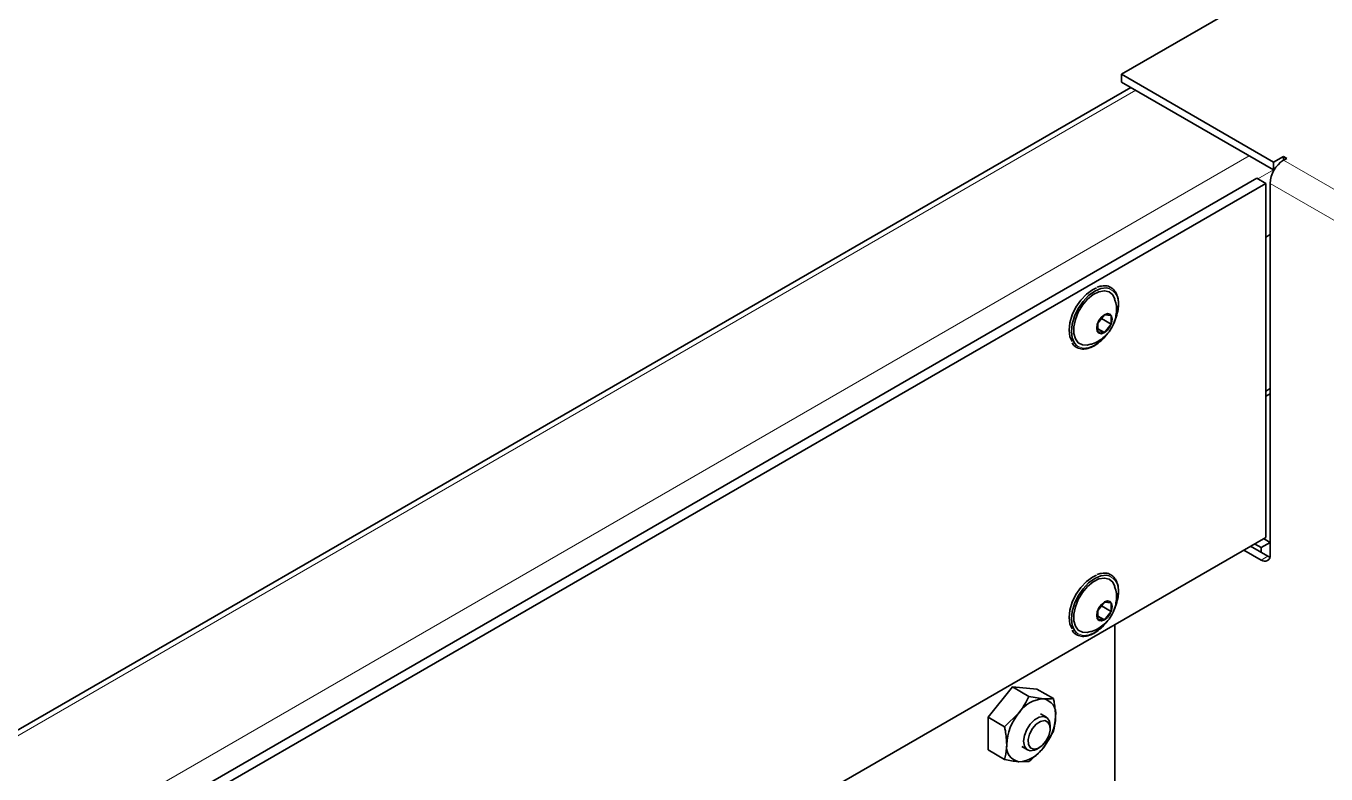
# Paper-space layout 'Blatt1' of a CAD drawing. Header units: millimetres. Extents: x 0 to 1189, y 0 to 841.
# Drawn here: x 821.81 to 863.2, y 672.38 to 696.18 of the extents above; entities that cross this region are included whole.
import ezdxf

# ---------------------------------------------------------------- set-up
doc = ezdxf.new("R2010")
doc.units = ezdxf.units.MM

psp = doc.layouts.new('Blatt1')

# ---------------------------------------------------------------- linework, layer by layer
at = {"color": 7, "linetype": 'Continuous', "lineweight": 35}
for p, q in [((866.229, 700.156), (856.683, 694.645)), ((856.683, 694.645), (861.526, 691.849)), ((856.683, 694.4), (856.683, 694.645)), ((856.98, 694.228), (811.074, 667.727)), ((856.683, 694.4), (861.526, 691.604)), ((861.845, 692.032), (861.526, 691.849)), ((861.951, 691.971), (861.845, 692.032)), ((861.845, 691.91), (861.845, 692.032)), ((861.526, 691.604), (861.526, 691.849)), ((861.564, 691.625), (861.526, 691.604)), ((861.951, 691.971), (861.845, 691.91)), ((860.996, 691.338), (811.074, 662.519)), ((861.279, 691.175), (811.074, 662.193)), ((861.279, 691.175), (860.996, 691.338)), ((861.279, 679.907), (861.279, 691.175)), ((861.42, 679.347), (861.42, 691.175)), ((861.42, 689.542), (861.279, 689.46)), ((856.145, 686.992), (855.933, 686.728)), ((855.933, 686.728), (855.933, 686.445)), ((856.047, 686.87), (856.357, 686.69)), ((856.357, 686.973), (856.145, 686.992)), ((856.145, 686.426), (856.357, 686.69)), ((856.357, 686.69), (856.357, 686.973)), ((855.933, 686.549), (856.145, 686.426)), ((855.933, 686.445), (856.145, 686.426)), ((861.42, 684.642), (861.279, 684.56)), ((861.42, 684.479), (861.279, 684.397)), ((786.75, 636.882), (861.279, 679.907)), ((860.794, 679.627), (861.35, 679.306)), ((861.137, 679.58), (860.925, 679.703)), ((861.42, 679.743), (861.137, 679.58)), ((861.137, 679.428), (861.137, 679.58)), ((861.42, 679.743), (861.208, 679.866)), ((860.582, 679.504), (861.137, 679.184)), ((856.145, 677.847), (855.933, 677.583)), ((855.933, 677.583), (855.933, 677.3)), ((856.047, 677.724), (856.357, 677.545)), ((856.357, 677.828), (856.145, 677.847)), ((856.145, 677.281), (856.357, 677.545)), ((856.357, 677.545), (856.357, 677.828)), ((855.933, 677.404), (856.145, 677.281)), ((855.933, 677.3), (856.145, 677.281)), ((856.471, 677.131), (856.471, 650.616)), ((853.218, 675.147), (852.44, 674.179)), ((853.218, 675.147), (853.742, 674.844)), ((853.996, 675.077), (853.218, 675.147)), ((853.996, 675.077), (854.52, 674.774)), ((853.742, 674.844), (854.201, 674.769)), ((852.965, 673.876), (853.423, 674.32)), ((854.296, 674.18), (854.112, 674.286)), ((852.44, 674.179), (852.965, 673.876)), ((852.44, 674.179), (852.44, 673.142)), ((854.42, 673.824), (854.42, 673.905)), ((854.52, 673.737), (854.201, 673.213)), ((852.44, 673.142), (852.965, 672.839)), ((853.512, 673.247), (853.696, 673.141)), ((853.996, 673.17), (854.066, 673.211)), ((853.742, 672.769), (853.423, 672.764))]:
    psp.add_line(p, q, dxfattribs=at)
at = {"color": 8, "linetype": 'Continuous', "lineweight": 18}
for p, q in [((811.074, 667.542), (857.14, 694.136)), ((811.074, 663.374), (860.75, 692.052)), ((861.029, 691.319), (861.525, 691.605)), ((861.845, 691.91), (891.72, 674.663)), ((891.296, 673.929), (861.42, 691.175)), ((861.35, 679.306), (861.137, 679.184))]:
    psp.add_line(p, q, dxfattribs=at)
at = {"color": 7, "linetype": 'Continuous', "lineweight": 35, "flags": 128}
for points in [[(855.891, 687.848), (855.763, 687.787), (855.571, 687.647), (855.392, 687.458), (855.238, 687.233), (855.12, 686.987), (855.046, 686.738), (855.021, 686.501), (855.046, 686.294), (855.112, 686.143)], [(856.293, 687.828), (856.205, 687.846), (856.026, 687.828), (855.834, 687.746), (855.642, 687.606), (855.463, 687.417), (855.309, 687.192), (855.191, 686.946), (855.117, 686.697), (855.092, 686.46), (855.117, 686.253), (855.191, 686.089), (855.255, 686.018)], [(856.475, 687.491), (856.408, 687.623), (856.293, 687.72), (856.143, 687.756), (855.971, 687.727), (855.788, 687.636), (855.609, 687.49), (855.447, 687.299), (855.313, 687.078), (855.218, 686.842), (855.169, 686.61), (855.169, 686.399), (855.218, 686.224), (855.313, 686.098), (855.447, 686.031), (855.609, 686.028), (855.627, 686.031)], [(856.393, 686.852), (856.374, 686.951), (856.32, 687.012), (856.24, 687.028), (856.145, 686.995), (856.051, 686.919), (855.97, 686.81), (855.917, 686.687), (855.898, 686.566), (855.917, 686.468), (855.97, 686.406), (856.051, 686.39), (856.145, 686.423), (856.24, 686.5), (856.32, 686.608), (856.374, 686.732), (856.393, 686.852)], [(861.35, 679.306), (861.405, 679.28), (861.413, 679.278)], [(855.891, 678.703), (855.763, 678.642), (855.571, 678.502), (855.392, 678.313), (855.238, 678.088), (855.12, 677.842), (855.046, 677.592), (855.021, 677.356), (855.046, 677.148), (855.112, 676.998)], [(856.293, 678.682), (856.205, 678.7), (856.026, 678.683), (855.834, 678.601), (855.642, 678.461), (855.463, 678.272), (855.309, 678.047), (855.191, 677.801), (855.117, 677.551), (855.092, 677.315), (855.117, 677.108), (855.191, 676.944), (855.255, 676.873)], [(856.475, 678.346), (856.408, 678.478), (856.293, 678.575), (856.143, 678.611), (855.971, 678.582), (855.788, 678.491), (855.609, 678.345), (855.447, 678.154), (855.313, 677.932), (855.218, 677.697), (855.169, 677.465), (855.169, 677.254), (855.218, 677.079), (855.313, 676.953), (855.447, 676.886), (855.609, 676.883), (855.627, 676.886)], [(856.393, 677.707), (856.374, 677.805), (856.32, 677.867), (856.24, 677.883), (856.145, 677.85), (856.051, 677.773), (855.97, 677.665), (855.917, 677.541), (855.898, 677.421), (855.917, 677.323), (855.97, 677.261), (856.051, 677.245), (856.145, 677.278), (856.24, 677.355), (856.32, 677.463), (856.374, 677.587), (856.393, 677.707)], [(853.784, 673.114), (853.671, 673.158), (853.597, 673.263), (853.571, 673.415), (853.597, 673.598), (853.671, 673.788), (853.784, 673.962), (853.922, 674.1), (854.069, 674.185), (854.208, 674.207), (854.321, 674.163), (854.394, 674.058), (854.42, 673.905), (854.42, 673.905)], [(853.89, 673.164), (854.02, 673.188), (854.158, 673.278), (854.282, 673.42), (854.373, 673.592), (854.417, 673.769), (854.408, 673.922), (854.347, 674.03), (854.243, 674.075), (854.113, 674.051), (853.975, 673.961), (853.851, 673.819), (853.76, 673.647), (853.716, 673.47), (853.725, 673.317), (853.786, 673.209), (853.89, 673.164)], [(853.996, 673.17), (853.922, 673.135), (853.784, 673.114)]]:
    psp.add_lwpolyline(points, dxfattribs=at)
at = {"color": 8, "linetype": 'Continuous', "lineweight": 18, "flags": 128}
for points in [[(856.519, 686.954), (856.551, 687.081), (856.577, 687.317)], [(855.255, 686.018), (855.309, 685.979), (855.463, 685.932), (855.642, 685.95), (855.834, 686.031), (856.026, 686.172), (856.115, 686.257)], [(856.519, 677.808), (856.551, 677.936), (856.577, 678.172)], [(855.255, 676.873), (855.309, 676.834), (855.463, 676.787), (855.642, 676.804), (855.834, 676.886), (856.026, 677.026), (856.115, 677.112)]]:
    psp.add_lwpolyline(points, dxfattribs=at)
at = {"color": 7, "linetype": 'Continuous', "lineweight": 35}
for centre, radius, start, end in [((862.341, 691.133), 0.922, 122.6055, 177.3945), ((861.248, 679.319), 0.175, 230.7967, 9.214), ((854.261, 673.767), 1.004, 93.4295, 146.5651), ((854.112, 674.293), 0.484, 350.7481, 79.4532), ((854.721, 673.24), 1.688, 140.2279, 177.3607), ((852.903, 674.293), 1.688, 320.2279, 357.3607), ((853.511, 673.24), 0.484, 170.7481, 259.4532), ((853.363, 673.766), 1.004, 273.4295, 326.5651)]:
    psp.add_arc(centre, radius, start, end, dxfattribs=at)
at = {"color": 8, "linetype": 'Continuous', "lineweight": 18}
for centre in [(856.101, 687.387), (856.101, 678.242)]:
    psp.add_arc(centre, 0.481, 351.6533, 66.4586, dxfattribs=at)
at = {"color": 7, "linetype": 'Continuous', "lineweight": 35}
for points, knots in [([(856.049, 687.905), (856.025, 687.904), (855.979, 687.902), (855.931, 687.879), (855.908, 687.868)], [0, 0, 0, 0, 0.530343, 1, 1, 1, 1]), ([(856.591, 687.338), (856.59, 687.376), (856.586, 687.486), (856.544, 687.646), (856.45, 687.796), (856.315, 687.89), (856.177, 687.927), (856.084, 687.911), (856.049, 687.905)], [0, 0, 0, 0, 0.1047095, 0.3047024, 0.5041768, 0.6989376, 0.8893919, 1, 1, 1, 1]), ([(856.529, 687.15), (856.527, 687.226), (856.523, 687.341), (856.484, 687.448), (856.47, 687.485)], [0, 0, 0, 0, 0.661769, 1, 1, 1, 1]), ([(855.627, 686.036), (855.675, 686.046), (855.793, 686.07), (855.967, 686.156), (856.146, 686.284), (856.304, 686.455), (856.429, 686.664), (856.513, 686.901), (856.524, 687.068), (856.529, 687.15)], [0, 0, 0, 0, 0.0940899, 0.2328774, 0.3722908, 0.5180945, 0.6787474, 0.8413658, 1, 1, 1, 1]), ([(856.442, 686.727), (856.444, 686.731), (856.489, 686.813), (856.542, 686.983), (856.586, 687.185), (856.59, 687.298), (856.591, 687.338)], [0, 0, 0, 0, 0.022934, 0.408657, 0.795164, 1, 1, 1, 1]), ([(855.115, 686.095), (855.127, 686.073), (855.167, 686.001), (855.28, 685.931), (855.44, 685.891), (855.618, 685.913), (855.805, 685.989), (855.992, 686.12), (856.142, 686.26), (856.216, 686.364), (856.239, 686.396)], [0, 0, 0, 0, 0.060628, 0.205957, 0.347995, 0.490313, 0.635961, 0.783839, 0.932032, 1, 1, 1, 1]), ([(856.049, 678.76), (856.025, 678.759), (855.979, 678.757), (855.931, 678.734), (855.908, 678.723)], [0, 0, 0, 0, 0.530343, 1, 1, 1, 1]), ([(856.591, 678.193), (856.59, 678.23), (856.586, 678.34), (856.544, 678.501), (856.45, 678.651), (856.315, 678.744), (856.177, 678.782), (856.084, 678.766), (856.049, 678.76)], [0, 0, 0, 0, 0.1047095, 0.3047024, 0.5041768, 0.6989376, 0.8893919, 1, 1, 1, 1]), ([(856.529, 678.004), (856.527, 678.08), (856.523, 678.195), (856.484, 678.303), (856.47, 678.339)], [0, 0, 0, 0, 0.661769, 1, 1, 1, 1]), ([(855.627, 676.891), (855.675, 676.901), (855.793, 676.925), (855.967, 677.011), (856.146, 677.139), (856.304, 677.309), (856.429, 677.518), (856.513, 677.756), (856.524, 677.922), (856.529, 678.004)], [0, 0, 0, 0, 0.0940899, 0.2328774, 0.3722908, 0.5180945, 0.6787474, 0.8413658, 1, 1, 1, 1]), ([(856.442, 677.581), (856.444, 677.586), (856.489, 677.668), (856.542, 677.838), (856.586, 678.039), (856.59, 678.153), (856.591, 678.193)], [0, 0, 0, 0, 0.022934, 0.408657, 0.795164, 1, 1, 1, 1]), ([(855.115, 676.949), (855.127, 676.928), (855.167, 676.856), (855.28, 676.785), (855.44, 676.746), (855.618, 676.767), (855.805, 676.844), (855.992, 676.975), (856.142, 677.115), (856.216, 677.218), (856.239, 677.251)], [0, 0, 0, 0, 0.060628, 0.205957, 0.347995, 0.490313, 0.635961, 0.783839, 0.932032, 1, 1, 1, 1]), ([(853.423, 674.32), (853.432, 674.331), (853.562, 674.495), (853.656, 674.676), (853.742, 674.844)], [0, 0, 0, 0, 0.070206, 1, 1, 1, 1]), ([(854.201, 674.769), (854.21, 674.768), (854.34, 674.757), (854.433, 674.766), (854.52, 674.774)], [0, 0, 0, 0, 0.070206, 1, 1, 1, 1]), ([(854.52, 674.774), (854.529, 674.731), (854.57, 674.539), (854.581, 674.357), (854.59, 674.215)], [0, 0, 0, 0, 0.2231694, 1, 1, 1, 1]), ([(854.59, 674.215), (854.589, 674.174), (854.585, 674), (854.548, 673.851), (854.52, 673.737)], [0, 0, 0, 0, 0.241423, 1, 1, 1, 1]), ([(853.034, 673.317), (853.025, 673.459), (853.015, 673.641), (852.974, 673.833), (852.965, 673.876)], [0, 0, 0, 0, 0.7768306, 1, 1, 1, 1]), ([(852.965, 672.839), (852.993, 672.952), (853.03, 673.102), (853.033, 673.276), (853.034, 673.317)], [0, 0, 0, 0, 0.758577, 1, 1, 1, 1]), ([(854.201, 673.213), (854.191, 673.202), (854.059, 673.039), (853.895, 672.899), (853.742, 672.769)], [0, 0, 0, 0, 0.070206, 1, 1, 1, 1]), ([(853.423, 672.764), (853.414, 672.765), (853.281, 672.777), (853.117, 672.809), (852.965, 672.839)], [0, 0, 0, 0, 0.0702062, 1, 1, 1, 1])]:
    psp.add_open_spline(points, degree=3, knots=knots, dxfattribs=at)

doc.saveas('drawing.dxf')
